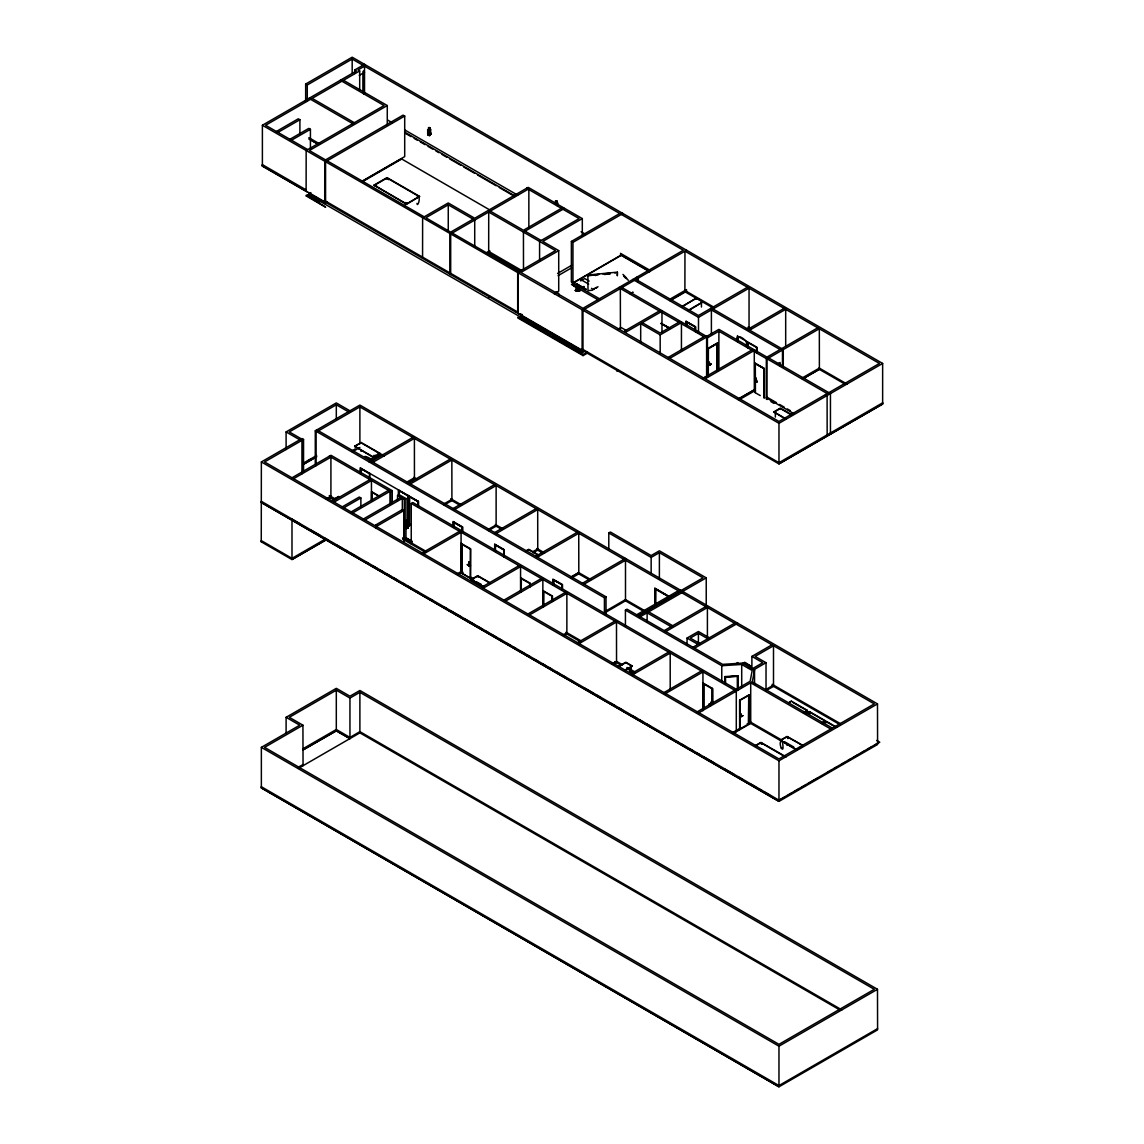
<?xml version="1.0" encoding="UTF-8"?>
<svg xmlns="http://www.w3.org/2000/svg" width="1144" height="1144" viewBox="0 0 1144 1144"><rect width="100%" height="100%" fill="white"/><g stroke="black" fill="none" stroke-linecap="round" stroke-linejoin="round"><path stroke-width="1.5" d="M407.807 526.812L407.979 527.884L406.249 528.013M428.314 134.463L429.386 135.221L430.873 134.234L428.457 134.806L429.672 135.664L428.028 135.064L428.085 129.501M429.658 128.557C430.244 127.971 427.441 127.027 429.329 128.443M556.828 202.03L555.569 200.929M429.229 134.406L427.713 133.919L427.684 129.415A1.53 0.887 0 0 0 428.728 130.016L428.728 134.291A1.53 0.887 0 0 1 427.684 133.691L427.999 132.461L427.827 134.177M630.844 666.609C633.433 665.107 627.656 670.77 630.844 672.658M556.813 201.63C554.525 201.702 557.528 200.286 556.699 201.902M408.294 527.727L406.249 527.713M556.742 201.13L555.998 201.845L555.827 200.987M675.546 403.246L676.333 403.289M556.427 201.759L555.469 201.087L556.313 201.072M556.198 200.872C555.812 202.202 556.542 201.172 556.041 200.886M408.193 520.606L406.463 520.248M483.912 293.193L483.354 292.978M516.273 311.797L515.358 311.754M407.192 520.391C406.435 520.105 406.163 521.178 408.193 520.706M406.377 520.334L406.735 521.063M406.692 520.663L408.151 520.706M557.314 201.387L555.641 201.115M406.721 520.877L406.964 520.191M695.695 299.185L696.624 299.156M429.772 128.285L428.743 127.613L430.23 128.543L430.301 133.977L429.286 134.92M429.157 127.527L428.928 128.428L429.701 127.642M429.686 127.785L428.857 128.4L430.273 128.042M710.924 363.978L710.867 364.021A7.994 4.619 0 0 1 709.823 364.693L711.082 364.021C707.392 366.309 711.926 363.034 709.823 364.95A7.994 4.619 0 0 0 710.867 364.292L710.896 364.264M741.484 716.702L741.04 716.072M604.733 274.56L605.405 274.46M614.971 273.159L615.2 273.159M591.491 288.331L591.791 288.474M595.595 275.447L595.466 275.575M596.196 287.973L596.896 287.602L595.967 287.845M593.707 289.303L594.322 289.332M594.322 288.946L594.308 289.032M554.697 202.431L554.726 202.76A1.53 0.887 0 0 0 556.141 203.403L556.341 203.389M698.898 712.712L752.309 681.881L754.539 670.026L742.542 663.105L722.593 664.364L627.026 609.194L625.425 610.109L625.425 625.982M467.481 564.492L467.438 564.478A7.979 4.605 0 0 0 468.64 565.222L469.083 564.922M709.123 704.404L710.438 705.162C711.697 703.517 709.952 706.649 709.123 704.132M575.918 290.733C575.275 290.705 576.419 291.491 579.379 290.505M710.996 704.833L710.495 704.861A7.979 4.605 0 0 1 709.337 704.132L709.337 704.132M755.641 380.823L757.085 381.824M757.099 381.596L756.956 381.653A8.008 4.619 0 0 1 756.041 381.166L756.399 380.58M430.201 134.606L430.115 135.307M428.028 134.449L428.171 135.206M408.122 527.27L407.622 528.313L407.807 527.112M427.77 132.976L427.842 133.691M429.372 128.257L429.944 128.757L429.4 127.842M372.615 456.728C375.904 456.413 369.526 457.9 372.615 461.275M428.428 127.742L429.257 128.471M742.628 715.629L742.399 715.801A8.037 4.633 0 0 1 741.784 716.201A11.969 6.907 0 0 1 741.441 716.387L742.813 715.658L740.811 716.287L741.784 716.473A8.037 4.633 0 0 0 742.399 716.072L742.713 715.601M556.985 202.102L556.384 201.587M761.26 744.115L762.161 743.886L761.375 743.228M775.36 417.088L775.303 412.398M782.181 740.783C785.771 758.987 776.533 741.97 781.967 740.554M781.152 748.162L782.196 748.419M786.829 737.322L787.773 737.623M823.98 720.963L824.981 721.292L824.266 720.791M405.019 207.207L405.619 202.545M416.959 203.403C417.317 208.165 421.907 196.21 416.959 195.838M780.051 408.98L780.809 409.409M782.167 740.926L781.152 740.597M810.195 712.669C807.864 712.912 811.039 711.268 810.195 713.756M428.7 127.685L429.558 127.67M756.656 382.11L756.141 377.935L756.184 379.765M405.991 523.609C404.633 526.312 407.85 529.029 406.635 528.185M406.763 528.07L405.634 528.213L406.306 522.293M406.206 524.238L405.777 521.979M709.494 363.692L709.323 361.933L709.337 363.749M430.03 129.415L430.745 134.234L429.643 134.048M429.715 135.464L429.643 134.349M556.07 201.73L556.642 200.987M370.341 460.474L371.357 460.346L370.584 461.89M360.961 443.3L361.676 443.286M388.417 179.679L387.616 178.636L386.515 179.065M775.36 412.555L775.003 412.197M429.872 135.049L430.158 134.449M749.849 666.48L750.764 666.452L749.906 666.866M305.662 101.687L305.662 84.055L352.18 57.2L882.639 363.449L882.639 404.004L778.964 463.921L517.689 313.013L517.689 272.458L555.512 250.622L488.717 212.069L488.674 252.652L520.42 270.971L488.717 252.624M305.662 84.055L307.264 84.985L352.18 59.045L363.72 65.709L365.308 64.779M354.783 73.473L354.783 69.941L364.521 64.321M262.391 165.809L262.391 125.254L356.499 70.928L354.783 69.941M621.421 254.94L572.958 282.911L571.371 281.996L571.371 241.441L619.733 213.513L364.521 66.166L357.972 69.941L359.688 70.928L359.688 90.333M359.688 70.928L343.5 80.28L387.273 105.548L387.273 124.939M359.287 75.332L364.521 72.301L362.92 71.386M299.9 119.72L278.006 132.361L276.405 131.446L298.312 118.79L299.9 119.72L299.9 133.819M310.424 129.301L291.548 140.183L289.961 139.268L308.823 128.371L310.424 129.301L310.424 148.691M387.273 105.548L309.366 150.536L325.568 159.888L403.103 115.129L404.704 116.044L404.704 156.599L362.062 181.224M404.704 116.044L325.568 161.733L325.568 202.288M306.12 189.89L262.291 164.579L262.291 165.809L518.16 313.485L518.16 272.93L519.762 272L451.48 232.575L449.878 233.505L449.878 274.06M306.12 191.119L306.163 150.536L384.084 105.548L340.311 80.28M306.277 195.209L325.683 207.207L306.277 195.996L310.853 192.564M306.277 195.996L309.323 194.237M430.216 129.015L430.873 134.234M430.301 129.901L430.087 129.086L430.43 129.758M323.881 203.518L326.927 201.759M361.861 181.596L401.344 158.787L489.675 209.895M362.133 181.853L401.615 159.059M374.031 185.128L387.029 177.62L419.548 196.396L406.563 204.29L374.031 185.128L406.563 203.904L419.548 196.396M374.031 185.514L387.029 178.006L419.548 196.782M474.717 246.532L474.717 220.077L448.262 204.805L425.811 217.76L450.679 232.118L473.13 219.162M528.857 227.627L528.857 188.832L450.679 233.962L450.679 274.574M488.717 212.069L490.318 211.139L523.437 230.259L562.705 207.593L564.307 208.508L523.437 232.103L523.494 269.169M422.565 258.344L422.622 217.76L448.262 202.96L474.717 218.247L528.213 187.359L582.31 218.59L582.31 236.222M557.071 202.76L557.786 203.503L557.257 202.988M485.256 253.382L489.775 250.779M486.758 253.753L489.775 252.009M582.31 218.59L542.771 241.427L558.715 250.622L558.715 291.177L554.168 293.808M622.136 213.056L620.534 213.971L683.354 250.25L582.968 308.308L520.892 272.458L558.715 250.622M571.371 241.441L572.958 242.356L622.937 213.513M557.557 273.473L571.671 265.294M286.1 449.549L286.1 431.917L336.307 402.931L349.978 410.825M558.058 275.675L571.714 267.782M348.377 411.754L336.307 404.776L289.289 431.917L301.344 438.881M518.118 312.283L324.724 200.629L324.724 201.859L324.767 161.275L326.369 160.346L424.209 216.845M326.598 539.582L291.992 559.573L261.261 541.827L261.361 461.947L301.945 438.524L303.546 439.439L303.546 471.185M315.286 464.321L315.286 430.816L359.888 405.076L877.491 703.903L877.591 744.458L778.964 801.401L261.261 502.502L261.261 501.272L778.964 800.171L877.591 743.228M572.172 281.81L573.759 282.725L621.392 255.226M520.849 313.713L517.803 315.472L309.466 195.209M574.502 282.711L571.471 284.456L598.784 300.228M303.546 439.439L264.564 461.947L778.964 758.944L874.302 703.903L625.496 560.26L584.141 584.141M626.297 558.873L624.696 559.802L359.888 406.906L317.689 431.288L316.087 430.358L316.087 465.622M587.573 353.024L583.068 355.612L517.803 317.932L522.336 314.528M580.623 280.895L584.698 278.535L589.117 281.081M573.072 285.371L574.66 284.456L577.691 286.2M592.506 289.332L597.997 286.744M302.945 463.363L316.631 455.526M307.436 461.075L310.482 459.316M291.992 477.792L330.973 455.283L392.249 490.662L392.249 503.002M686.557 250.25L620.334 288.474L620.42 329.086M620.42 288.531L582.968 310.153L582.968 350.707M293.579 478.707L330.916 457.157L330.916 497.712L327.928 499.427L330.973 497.74L330.973 496.51M354.669 446.246L361.175 442.499L380.037 453.396L373.53 457.528L354.669 446.246L373.53 457.142L380.037 453.396M354.669 446.632L361.175 442.499M352.366 450.65L355.369 448.848M352.366 451.88L359.888 447.461M630.33 293.765L633.061 292.192L630.373 293.793M384.355 455.884L381.452 454.211L374.96 458.344L381.452 454.597L384.355 456.27M368.768 461.718C380.323 460.203 352.81 451.751 371.829 459.959M371.385 461.361L412.798 437.451M360.689 468.468L369.455 473.53L360.689 468.468L360.56 473.673M372.987 462.29L414.4 438.381L414.443 478.964L406.778 483.397M669.655 299.328L686.557 289.575M618.075 329.272L621.12 327.513L625.725 330.158M669.655 300.557L686.657 290.805M326.44 499.07L331.059 496.396M671.185 300.114L686.557 291.248M517.803 317.145L583.068 354.826L587.573 352.238M331.131 500.872L338.781 496.453L332.661 500.371M332.518 501.186L369.855 479.622L371.442 480.551L371.471 500.3L371.528 491.591L379.736 496.339M661.976 311.297L626.183 331.96L624.581 331.045L660.388 310.367L661.976 311.297L661.976 332.446M334.105 502.102L371.442 480.551M681.71 306.621L696.496 298.083L702.988 301.844L689.689 309.895M681.71 307.007L696.496 298.083M342.356 506.806L359.273 497.039L360.875 497.955L360.875 506.778M343.958 507.721L360.875 497.955M371.872 500.857L372 492.249L372.129 500.972M688.202 310.367L702.988 301.844M351.137 511.94L388.474 490.376L390.075 491.305L390.075 503.646M640.697 343.028L640.697 323.638L660.174 334.877L681.438 322.594L681.438 350.808M352.738 512.855L390.075 491.305M329.372 456.199L390.647 491.577L392.249 490.662M406.721 482.124L414.443 477.734M406.721 483.354L414.443 478.964M686.443 325.397L686.572 321.907L695.337 326.969L695.223 330.459M408.851 482.997L450.264 459.087M747.447 287.244L698.498 315.501L636.007 279.422M632.818 279.422L698.498 317.346L711.396 309.91L780.079 349.563L766.981 357.128L718.89 329.372L706.62 336.45L620.42 286.686M398.884 490.519L407.65 495.581L398.884 490.519L398.756 495.724M410.453 483.912L451.851 460.002L451.909 500.586L444.187 504.99M397.526 495.552L399.113 494.623L405.963 498.569L405.963 539.124L404.361 540.054L404.361 499.499L397.526 495.552L397.526 500.829M325.096 539.224L291.992 558.343L261.261 540.597L261.261 541.827M326.555 539.553L291.992 559.516L291.992 518.961M695.337 326.969L686.443 321.979M363.392 519.019L400.729 497.454L402.331 498.384L402.331 510.724M364.993 519.934L402.331 498.384M404.361 499.499L405.963 498.569M409.323 496.553L418.103 501.615L409.323 496.553L409.323 525.582M411.239 544.015L411.239 503.46L412.827 502.545L736.293 689.289L750.149 681.281L752.18 670.513L741.712 664.464L721.764 665.722L625.425 610.109M375.847 528.442L375.847 524.91L402.388 509.581L403.989 510.496L403.989 542.242M403.989 510.496L377.434 525.825L375.847 524.91M707.421 336.608L669.969 358.229L668.368 357.314L705.819 335.678L707.421 336.608L707.478 377.191M819.333 369.297L802.444 379.05L819.39 369.326L819.333 328.743L766.981 358.973L718.89 331.217L706.62 338.295L706.62 377.091M407.979 521.192L407.65 495.366M407.865 521.478L407.25 520.92M707.964 348.577L717.545 343.043L717.545 370.813L717.488 343.014L707.922 348.548L707.964 376.333M406.292 523.251L405.805 523.022M708.322 376.104L708.322 348.777L717.088 343.715L717.088 371.042M407.922 523.695L408.794 524.195M745.974 329.272L749.106 327.527M444.187 503.76L451.909 499.356M407.922 495.423L407.979 524.881M784.083 308.408L748.09 329.186L749.678 330.115L785.685 309.323L785.685 346.346M410.453 524.467L408.794 525.425L408.851 495.895M409.581 525.582L410.439 525.096M405.934 528.313L407.622 528.313M453.11 508.551L494.523 484.641M454.711 509.466L496.124 485.556L496.124 526.111M737.808 341.87C733.204 330.101 750.85 341.269 746.703 346.861M747.79 347.633L747.919 342.428L748.033 347.747M462.233 527.241L453.467 522.179L462.233 527.241L462.233 530.659M702.931 378.521L707.478 375.961M756.684 352.624L756.684 347.49L756.556 350.979M754.282 350.479L705.962 378.364L704.375 377.448L752.681 349.549L754.282 350.479L754.325 391.062L739.181 399.742M422.136 552.938L459.473 531.374L461.075 532.303L461.075 572.858L471.943 579.136M423.738 553.853L461.075 532.303M817.731 327.827L780.88 349.106L782.482 350.021L782.482 365.894M766.28 398.999L766.337 358.415L767.939 357.5L830.444 393.579L830.444 434.134L830.544 432.904M755.169 392.649L755.169 363.62L764.063 368.611L764.063 397.64M470.37 548.834L470.241 578.149L461.604 573.015L461.475 544.058L461.733 573.087L463.077 572.315M488.445 529.314L496.167 524.924L496.167 526.154L488.445 530.544M777.291 364.021L780.079 362.476L780.079 365.937M757.156 381.467L756.956 381.381A8.008 4.619 0 0 1 756.041 380.895L756.198 380.566M494.694 532.546L536.107 508.651M496.281 533.476L537.694 509.566L537.751 550.15L533.09 552.781M470.241 549.12L461.475 544.058M739.181 398.512L754.325 389.832L737.723 399.413M456.599 574.202L461.075 571.628M458.086 574.574L461.132 572.815L461.132 543.328M766.28 397.769L793.75 413.57M503.818 550.021L495.166 544.887L495.037 550.078M802.444 377.82L819.39 368.096M470.656 577.148L473.73 578.864M470.656 578.378L470.699 548.863L461.075 543.357M483.454 586.872L471.228 579.436L477.72 575.689L489.947 582.739M471.228 579.822L477.72 576.061L489.947 583.125M526.083 550.793L528.685 549.292L538.91 555.197M526.083 551.179L528.685 549.678L538.91 555.569M785.656 419.104L773.83 411.883L780.322 408.136L792.149 414.972M773.83 412.269L780.322 408.522L790.676 414.486M533.09 551.551L537.751 548.92M481.638 587.272L518.961 565.722L520.563 566.637L520.563 591.577M535.749 556.256L577.162 532.346M483.226 588.202L520.563 566.637M537.351 557.185L578.75 533.276L578.807 573.859L571.085 578.249M262.391 125.254L778.964 423.309L882.639 363.449M286.1 733.19L286.1 717.317L336.307 688.331L349.95 696.21L359.888 690.476L877.491 989.303L877.591 1029.857L778.964 1086.8L261.261 787.901L261.261 786.686L778.964 1085.57L877.591 1028.628M302.931 725.196L264.564 747.361L778.964 1044.343L874.302 989.303L359.888 692.32L349.95 698.054L336.307 690.175L289.289 717.317L302.931 725.196L303.046 765.751M608.794 548.82L608.794 532.947L610.395 532.031L651.15 555.569L659.387 550.807L706.234 577.849L706.234 606.063M529.743 583.469L520.963 578.406L520.963 592.063M503.918 600.142L541.255 578.592L542.857 579.507L542.857 606.191M505.519 601.072L542.857 579.507M261.361 747.361L778.964 1046.188L778.964 1086.8L261.361 787.901L261.361 747.361L299.742 725.196L286.1 717.317M553.296 579.822L562.19 584.813L553.296 579.822L553.296 584.942M543.257 604.933L543.386 591.205L543.386 606.563M578.75 572.601L571.085 577.019L578.807 572.629M527.942 614.013L565.279 592.463L566.866 593.378L566.866 633.933L563.878 635.664L566.923 633.962L566.923 632.732L562.39 635.292M582.553 583.211L625.496 558.415M529.529 614.929L566.866 593.378M302.945 748.762L336.307 729.5L349.95 737.437L359.888 731.645L841.855 1009.895M336.307 690.175L336.307 730.802L302.945 749.992L336.307 730.802L349.95 738.609L349.95 698.054M608.794 532.947L651.15 557.414L659.387 552.652L703.031 577.849L681.095 590.518M298.327 767.181L303.046 764.521M298.327 768.41L359.888 732.861L840.311 1010.238M315.286 430.816L604.418 597.754L606.02 596.825L606.02 614.457M605.619 611.125L625.496 599.585L644 610.267M605.462 612.455L625.496 600.814L644 611.497M577.563 642.656L614.9 621.106L616.487 622.021L616.544 662.605L613.499 664.307M579.15 643.586L616.487 622.021M679.908 589.832L636.951 614.628L638.552 615.543L679.908 591.677M668.511 596.682L655.355 589.088L655.355 604.447M638.609 615.815L680.165 591.82M680.966 592.277L682.568 591.362M682.696 591.434L706.234 577.849M640.211 616.745L683.368 591.82M705.805 606.62L664.449 630.501L666.051 631.431L707.407 607.55L707.407 637.523M612.011 663.935L616.544 661.389M618.146 666.652L625.797 662.233L632.289 665.98L624.653 670.784M619.676 666.151L625.797 662.619L632.289 666.366M624.653 670.398L632.289 665.98M687.043 645.116L687.043 638.066L698.412 631.502L709.28 637.78M707.693 638.695L698.412 633.347L690.247 638.066L699.57 643.443M631.259 673.673L668.596 652.109L670.198 653.038L670.198 690.061M632.861 674.588L670.198 653.038M693.021 647.232L734.577 623.237M694.608 648.147L737.766 623.237M664.006 692.578L701.343 671.013L702.945 671.943L702.945 710.724M665.608 693.493L702.945 671.943M734.691 664.335L737.88 662.562M751.894 668.739L751.894 656.399L771.9 644.844M741.798 663.992L744.73 662.304L751.222 666.437L744.73 662.691L741.798 664.378M712.111 688.759L703.346 683.697L703.346 709.309M748.305 667.753L751.222 666.065M751.894 656.399L762.819 662.705L752.251 668.811L753.839 669.74L766.022 662.705L766.022 690.919M697.297 711.797L734.634 690.232L736.236 691.162M739.696 700.214L739.696 729.715L739.653 700.185L749.277 694.694L749.277 724.181M748.691 695.28L748.562 724.381L748.819 695.352L739.925 700.342L740.054 729.3M765.822 689.517L773.558 685.127L773.558 686.357L765.822 690.747M731.76 733.075L739.696 728.485M795.323 749.12L750.65 723.394L750.707 722.121M739.696 729.086L746.789 724.996M733.247 733.433L750.85 723.351M788.759 702.659L791.348 701.158L807.407 710.424L803.517 713.055M788.759 703.031L791.348 701.158M803.517 712.669L807.407 710.424M805.533 713.842L809.437 711.597L825.496 720.863L821.592 723.494M806.835 713.47L809.437 711.968L825.496 721.249M754.969 745.802L760.917 742.384L785.785 756.742M754.969 746.188L760.917 742.756L785.785 757.114M780.608 740.182L787.115 736.436L803.174 745.702L787.115 736.808L780.608 740.182L796.667 749.835M821.592 723.108L825.496 720.863M822.522 723.651L826.426 721.392L836.636 727.298M823.823 723.28L826.426 721.778L835.177 726.84M797.969 748.705L803.174 745.702M261.361 461.947L778.964 760.789L877.491 703.903M780.494 799.527L785.07 796.882M788.13 795.123L791.176 793.364M794.236 791.591L798.827 788.945M801.872 787.186L804.933 785.428M807.979 783.654L817.145 778.363M827.841 772.2L830.901 770.427M833.947 768.668L837.008 766.909M841.598 764.264L844.644 762.49M847.704 760.731L850.75 758.972M853.81 757.199L858.4 754.554M861.446 752.795L864.506 751.022M867.552 749.263L872.143 746.617M875.203 744.858L879.779 742.213L876.69 740.425M778.964 1046.188L877.491 989.303M364.721 457.042L365.522 457.014M469.183 565.908C472.815 569.126 467.009 554.797 469.254 566.137M471.871 579.679L472.658 580.137L472.114 579.665M376.919 186.315L375.103 185.857L375.861 185.214M622.979 373.516L623.366 373.502M701.801 302.13L701.472 302.559M509.924 308.308L510.396 308.337M428.743 135.392L429.443 135.392M580.523 286.129L575.203 286.844L580.852 286.801M582.167 287.072L576.848 287.787L581.767 287.115M617.388 275.618L617.374 272.158L587.887 275.032L587.987 290.69L592.764 290.147M575.203 290.519L578.492 290.19M584.284 286.558L580.88 286.887L581.767 287.301M575.203 290.319L578.492 289.99M576.848 291.277L580.137 290.948M599.356 274.288L587.573 275.89M602.831 273.959L609.781 273.302M594.665 275.089L598.14 274.732M606.821 273.931L610.295 273.573M606.749 274.074L610.224 273.731M738.223 675.789L724.738 676.604L724.753 683.583M725.325 683.897L725.296 676.976L737.623 676.19L737.651 689.946M737.651 676.29L725.296 676.976M469.269 564.45L468.968 562.39L469.283 564.392M428.385 131.946L428.385 133.591M406.649 527.169L406.306 527.084A1.459 0.844 0 0 0 408.294 526.783A1.459 0.844 0 0 0 407.764 525.639L408.451 526.369M468.525 565.25L467.252 564.764M755.798 380.823L757.085 381.567L755.826 381.038M430.659 129.258L430.745 130.159M557.571 203.375L557.257 202.359L557.357 203.203M429 127.542L429.958 128.128L429.815 131.388M430.03 129.115L430.087 134.306M341.098 79.823L342.7 80.738L312.155 98.37L354.34 122.723M527.255 187.916L528.857 188.832M526.626 188.274L579.121 218.59L539.582 241.427L539.582 260.818M620.477 253.325L649.649 270.113M684.898 290.519L714.285 307.421M748.176 327.055L751.322 328.814M819.147 368.025L847.032 384.069M387.716 120.106L392.363 122.794M404.733 129.93L517.646 195.123M581.066 231.746L585.714 234.42M620.477 254.554L649.649 271.342M712.741 307.765L684.898 291.749L684.956 251.165L879.436 363.449L778.964 421.464L583.769 308.766L582.167 309.681L582.11 350.278L582.167 349.006L778.964 462.691L882.739 402.774L882.739 404.004L778.964 463.863L778.964 423.309M749.048 328.728L749.048 288.174L712.197 309.452L710.596 308.522M819.147 369.255L845.487 384.398M620.534 254.969L649.649 271.786M711.396 308.065L783.268 349.563L783.268 367.195M404.862 132.232L514.657 195.796M404.862 133.019L411.039 136.594M414.142 138.381L417.231 140.169M420.334 141.956L424.967 144.63M428.071 146.418L432.704 149.092M435.807 150.879L438.896 152.667M441.999 154.454L446.632 157.143M449.735 158.93L460.56 165.179M463.663 166.967L474.488 173.216M477.577 175.003L496.153 185.728M499.242 187.516L514.714 196.453M636.579 277.248L638.18 278.178L638.18 281.696M737.408 336.05L747.032 341.541L746.989 346.789M635.792 277.706L637.38 278.635M747.79 342.514L756.684 347.49M617.374 272.158L617.274 275.561M766.337 358.415L827.241 393.579M825.496 394.594L827.098 395.509L827.155 436.093M309.767 97.912L311.368 98.827L265.594 125.254L307.765 149.607M308.966 98.37L352.738 123.638M686.1 321.25L686.1 324.71L686.043 321.278L695.681 326.769L695.623 332.017M754.768 362.92L754.768 392.421L754.711 362.948L764.349 368.454L764.292 397.969M764.063 368.611L755.297 363.549L755.426 392.649M525.096 231.217L541.169 240.497M681.438 322.594L679.851 321.664L660.174 333.033L642.299 322.708M717.088 343.715L716.83 371.042M618.732 287.559L703.546 336.522M708.322 348.777L708.193 376.033M661.332 323.38L670.169 328.314M661.075 323.437L669.841 328.5L660.946 323.509M579.836 279.022L588.659 284.127M580.709 287.945L600.357 299.285M767.295 397.368L776.519 402.702M779.607 404.476L784.212 407.15M787.301 408.923L790.375 410.696M575.203 286.643L576.848 287.787M756.127 393.207L760.245 395.581M770.913 401.615L773.959 403.374M308.866 137.695L319.533 143.801M773.83 411.883L785.656 418.718M488.674 251.423L521.936 270.627M555.913 291.963L558.815 293.636L558.815 295.309M262.162 166.009L306.907 191.834M325.683 202.903L309.466 193.536L309.466 195.996M520.992 317.932L530.072 323.18M533.104 324.925L543.7 331.045M546.732 332.79L549.763 334.548M552.795 336.293L569.44 345.903M572.472 347.662L581.552 352.895M310.939 196.854L319.777 201.959M654.754 605.619L654.797 588.231L669.168 596.524M654.754 588.273L669.111 596.567M766.022 662.705L755.083 656.399L773.501 645.774L773.501 686.328M362.619 443.715L380.037 453.768M648.719 611.883L672.715 625.739M375.289 455.126L378.364 456.971M413.785 477.348L416.845 479.179M450.736 498.684L461.49 504.947M495.352 524.51L503.074 528.9M536.908 548.505L544.644 552.909M578.478 572.5L590.833 579.565M772.143 684.312L840.268 723.58M671.113 626.655L647.118 612.812L647.118 621.621M373.745 455.469L376.819 457.3M450.736 499.914L459.945 505.291M495.352 525.739L501.53 529.243M536.908 549.735L543.1 553.238M578.478 573.716L589.289 579.908M772.143 685.542L840.268 724.81M687.043 638.066L697.969 644.372M792.806 702.373L807.407 710.81M316.888 429.901L606.02 596.825M752.309 681.881L832.317 728.07L830.716 729L750.707 682.796L750.707 723.351M494.637 544.258L504.218 549.792L504.275 556.699M418.375 501.458L418.375 506.663L418.432 501.429L360.16 467.853L360.16 473.058M301.158 438.981L302.745 439.911L302.745 471.643M300.357 439.439L301.945 440.368L301.945 473.873M411.239 503.46L736.293 691.133L736.293 731.745M329.329 456.227L330.916 457.157M286.1 431.917L299.742 439.796M520.563 577.706L530.201 583.197L530.144 586.7M542.857 590.576L552.481 596.067L552.438 601.315M702.931 682.997L712.569 688.488L712.569 704.103L712.512 688.531M371.872 492.32L379.308 496.467M543.257 591.276L552.152 596.267L552.023 601.458M750.65 722.164L781.481 739.896M784.512 741.698L793.736 747.032M407.922 524.924L409.452 525.654L409.581 496.482M747.232 723.609L748.819 724.381M710.753 703.774L710.882 702.044L710.667 705.776M405.634 528.213L406.377 528.571M405.834 537.766L411.997 541.312M405.777 537.794L411.94 541.355M404.247 538.138L411.997 542.542M329.286 495.538L335.478 499.041M402.588 537.866L425.725 551.151M566.037 632.217L581.195 640.912M616.416 661.303L622.551 664.793M627.069 667.452L634.734 671.814M329.286 496.768L334.363 499.713M402.588 539.096L425.725 552.38M476.576 581.824L481.295 584.47M566.037 633.447L581.195 642.141M614.9 661.661L621.035 665.136M626.526 668.396L634.734 673.044M471.228 579.436L483.454 586.5M293.751 520.277L299.928 523.852M310.753 530.101L320.02 535.449M324.653 538.123L327.742 539.911M337.022 545.259L341.656 547.933M344.744 549.721L347.833 551.508M350.922 553.296L355.555 555.97M366.38 562.219L369.469 563.992M372.558 565.779L377.191 568.454M380.28 570.241L383.383 572.029M386.472 573.816L391.105 576.49M394.194 578.278L397.283 580.051M401.916 582.739L405.005 584.512M408.093 586.3L411.197 588.087M415.83 590.762L418.918 592.549M429.729 598.798L432.818 600.571M443.643 606.821L446.732 608.608M451.365 611.282L460.646 616.63M465.279 619.304L474.546 624.667M477.634 626.454L482.267 629.128M485.356 630.902L488.459 632.689M491.548 634.477L496.181 637.151M499.27 638.938L502.359 640.726M506.992 643.4L510.081 645.187M513.184 646.961L516.273 648.748M520.906 651.422L523.995 653.21M527.084 654.997L530.173 656.785M534.806 659.459L537.909 661.246M542.542 663.92L545.631 665.708M548.72 667.481L551.808 669.269M556.442 671.943L559.53 673.73M562.619 675.518L565.722 677.305M570.356 679.979L573.444 681.767M584.255 688.002L593.536 693.364M596.625 695.137L601.258 697.826M610.524 703.174L615.172 705.848M618.26 707.635L622.894 710.31M632.16 715.658L636.793 718.332M639.882 720.119L642.985 721.907M646.074 723.694L650.707 726.368M661.518 732.618L664.607 734.391M667.71 736.178L670.799 737.966M675.432 740.64L678.521 742.427M681.609 744.215L684.698 746.002M689.332 748.676L692.42 750.45M697.068 753.138L700.157 754.911M703.245 756.699L714.056 762.948M724.881 769.197L734.148 774.545M738.781 777.219L741.87 779.007M751.15 784.355L755.784 787.029M758.872 788.817L761.961 790.604M765.05 792.392L769.683 795.066M261.361 502.502L778.964 801.343L778.964 760.789M336.307 730.802L349.95 738.666M467.481 564.764L467.481 564.764A7.979 4.605 0 0 0 468.64 565.493M709.28 704.361L709.337 704.404A7.979 4.605 0 0 0 710.495 705.133M575.918 287.244L576.076 290.776M557.185 201.987L556.484 201.158L557.571 206.177M826.254 722.45L827.169 722.479M405.133 203.189L407.021 203.103M624.538 276.476L628.313 280.294M756.07 379.665L755.984 381.681M622.965 274.403L626.597 278.092M623.737 275.876L626.083 278.392M623.637 275.933L625.997 278.435M468.797 564.106L468.797 566.151M408.265 525.125L408.265 521.163M408.437 525.911L408.437 521.65A1.53 0.887 0 0 0 407.75 521.135M787.873 737.508L787.873 738.595M766.981 358.973L766.981 399.528M763.935 368.683L763.935 397.712M756.956 352.538L757.013 347.304L747.375 341.813L747.375 345.273M754.539 670.026L754.539 684.126M753.839 669.74L753.839 673.258M750.021 666.88L750.021 667.967M749.234 694.651L749.234 724.152M746.574 341.813L746.574 346.904M741.712 664.464L741.712 687.387M738.066 336.894L738.066 341.999M738.209 675.746L738.223 689.675M737.451 336.021L737.408 341.255M737.437 676.033L737.451 689.932M725.468 676.79L725.482 683.897M721.764 665.722L721.764 681.595M718.89 331.217L718.89 369.998M712.24 688.473L712.111 704.132M711.396 309.91L711.396 334.591M703.717 683.554L703.717 709.223M703.589 683.84L703.589 709.323M701.444 302.502L701.444 307.035M698.498 317.346L698.498 333.219M698.412 633.347L698.412 643.929M686.572 321.907L686.7 325.525M660.174 334.877L660.174 354.268M659.387 552.652L659.387 579.093M655.798 588.974L655.669 604.561M651.15 557.414L651.15 573.273M631.145 666.78L631.145 672.829M625.496 560.26L625.496 600.872M604.418 597.754L604.418 613.613M583.068 354.826L583.068 355.612M573.759 282.725L573.759 286.257M572.958 242.356L572.958 282.911M562.462 589.846L562.519 584.613L552.881 579.121L552.881 584.327M562.19 584.598L562.19 589.932M562.062 584.884L562.062 590.004M556.856 201.544L556.856 204.733M553.667 579.679L553.667 584.813M553.424 579.736L553.539 585.056M552.152 596.053L552.152 601.386M543.643 591.133L543.643 606.534M529.872 583.183L529.743 586.886M521.349 578.263L521.221 590.447M504.218 556.728L504.218 549.792L494.694 544.229L494.637 551.193M503.946 549.735L503.946 556.77M495.423 544.816L495.423 551.665M495.295 545.102L495.295 550.207M462.634 532.217L462.691 526.984L453.067 521.478L453.067 526.683M462.362 526.955L462.362 532.089M461.861 543.915L461.861 573.015M453.853 522.05L453.725 527.427M453.596 522.107L453.467 527.312M448.262 204.805L448.262 231.245M428.385 129.63L428.385 134.42M418.103 501.401L417.975 506.806M407.979 495.395L408.036 525.782M399.142 490.461L399.142 495.595M399.013 490.747L399.013 495.838M398.398 489.861L398.341 495.095M390.647 491.577L390.647 503.918M372.901 456.556L372.901 461.103M372.258 492.192L372.258 500.743M369.798 473.344L369.741 478.578M369.455 473.316L369.34 478.735M364.521 66.166L364.521 92.95M363.72 70.985L363.72 93.908M362.92 73.102L362.92 92.035M360.946 468.411L360.818 473.788M359.888 406.906L359.888 443.943M359.888 692.32L359.888 732.932M352.18 59.045L352.18 73.144M336.307 404.776L336.307 418.89M307.264 84.985L307.264 100.844M430.344 133.29A1.43 0.829 0 0 1 429.815 134.42A1.43 0.829 0 0 1 427.856 134.12A1.43 0.829 0 0 1 428.371 132.99M740.525 714.056C740.268 718.318 742.156 712.083 740.525 714.056M489.718 296.396L488.702 296.725L489.718 296.396M617.746 370.384L616.716 370.713L617.746 370.384M356.37 447.018L355.212 446.603L356.37 447.018M362.105 451.265L360.961 450.85L362.105 451.265M378.292 453.31L379.422 453.782L378.292 453.31M382.396 455.412L381.252 455.012L382.382 455.484M787.873 745.073L786.857 744.744L787.873 745.073M802.688 746.06L801.644 745.802L802.688 746.06M805.919 710.453L806.935 710.781L805.919 710.453M528.442 550.064L529.457 550.393L528.442 550.064M477.463 576.447L478.435 576.748L477.534 576.39M316.588 456.713L302.945 464.593L316.631 456.756M586.2 289.361L576.218 283.598L586.2 289.361M318.018 144.158L308.966 138.924L317.932 144.158M583.068 351.322L520.992 315.472L520.992 317.145L583.068 352.995L583.068 351.322"/></g></svg>
